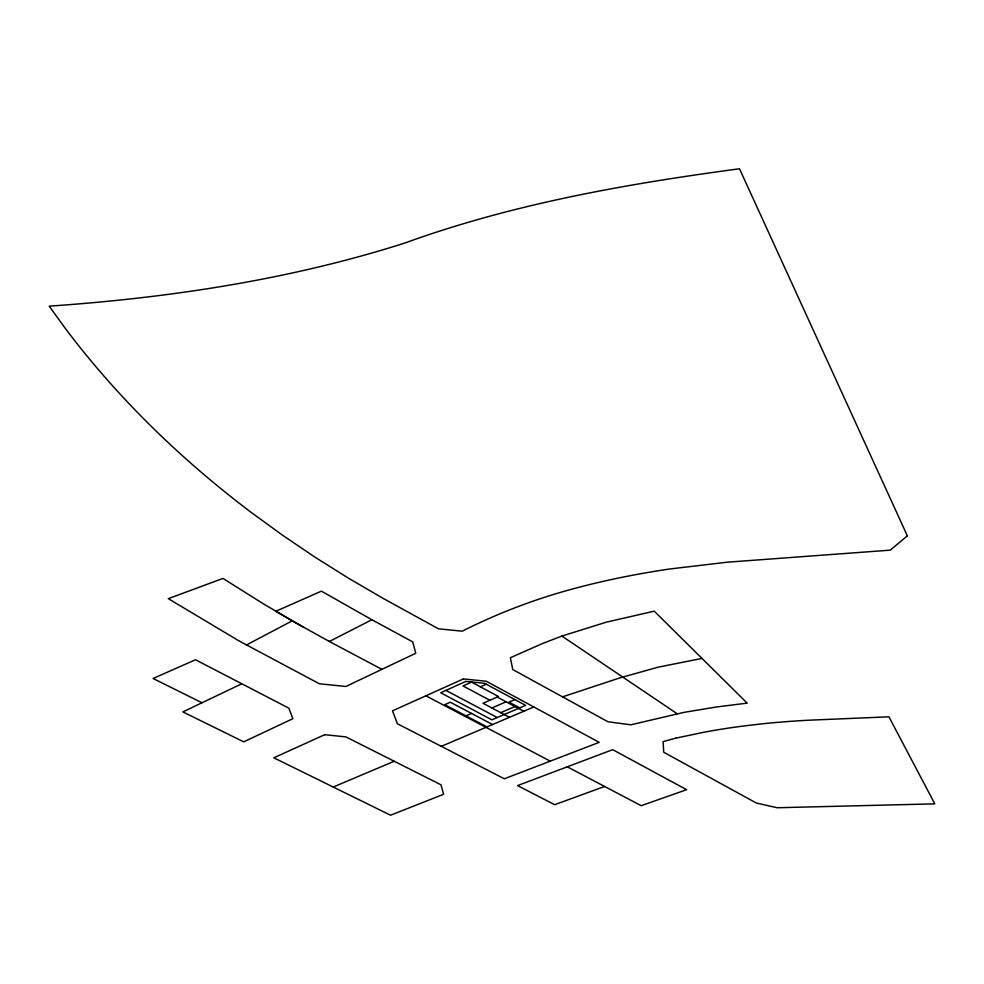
<?xml version="1.0" encoding="UTF-8"?>
<svg xmlns="http://www.w3.org/2000/svg" width="984" height="984" viewBox="0 0 984 984"><rect width="100%" height="100%" fill="white"/><g stroke="black" fill="none" stroke-linecap="round" stroke-linejoin="round"><path stroke-width="1.48" d="M246.369 645.024L292.223 620.842L329.345 641.494L371.866 619.736L412.751 641.888L415.74 653.278L345.851 686.488L319.394 683.782L238.928 640.867L168.313 598.653L222.987 578.432L264.315 604.397L302.666 626.808M241.178 684.064L182.876 711.899L243.725 741.85L292.838 718.689L288.853 708.173L195.521 659.76L153.086 678.48L201.978 702.773M471.545 682.096L463.021 685.946L489.897 700.276M480.364 686.82L486.231 684.2M465.986 715.86L471.533 713.437M491.889 707.988L506.145 701.801M514.841 699.575L508.937 702.133L519.724 707.902M500.696 712.674L514.989 706.537M441.299 746.339L533.808 706.979M333.232 787.04L394.203 761.247M567.264 766.807L641.174 805.699L686.623 789.697L612.688 749.66L517.559 785.601L554.656 804.691L604.643 786.474M561.913 636.07L542.209 643.634L510.401 657.73L512.738 669.551L607.928 721.752L630.879 724.802L684.163 712.342L716.647 706.942L747.188 703.142L654.249 611.175L606.279 622.171L561.913 636.07L677.164 713.744M562.553 696.856L619.6 677.976L658.111 667.177L701.973 658.431M425.912 695.811L550.265 761.149M492.566 724.531L450.254 702.219L444.743 704.679L486.994 726.905M445.986 690.399L497.215 717.533M381.903 669.354L328.57 641.088M509.466 717.336L483.033 703.277L498.47 696.512L471.274 681.949M497.252 697.053L523.783 711.247M371.866 619.736L321.411 591.138L275.778 611.285L292.223 620.842M907.346 535.825L890.286 550.154L727.078 562.208L669.034 569.084A599.687 253.946 5.9 0 0 581.679 586.575C540.388 597.054 500.266 611.962 462.234 631.174L438.532 628.837L382.936 598.284L348.754 578.358L315.286 557.35L282.654 535.296L250.822 512.123A1447.636 995.685 -6.9 0 1 209.813 479.503C166.198 442.948 125.62 402.739 89.347 358.865A1285.104 880.213 -3.5 0 1 64.809 327.709L49.2 306.159C169.359 297.808 289.763 279.727 404.682 243.085C512.553 203.946 626.119 183.922 739.501 168.781L907.346 535.825M324.757 734.679L273.81 757.803L390.55 815.219L443.599 794.285L440.98 784.801L345.938 736.918L324.757 734.679M465.826 681.395L440.709 692.785L491.877 719.821L525.64 705.368L484.571 683.314L465.826 681.395M463.39 678.923L392.518 710.829L397.351 723.72L504.337 778.787L599.182 742.354L486.317 681.26L463.39 678.923M675.971 738.123L663.105 741.604L663.708 752.231L756.352 803.03L777.102 807.741L934.8 803.854L888.933 716.819L810.582 720.128A452.05 179.236 6.1 0 0 762.342 723.818L746.967 725.589A424.694 169.949 6.2 0 0 703.105 732.404L675.971 738.123"/></g></svg>
